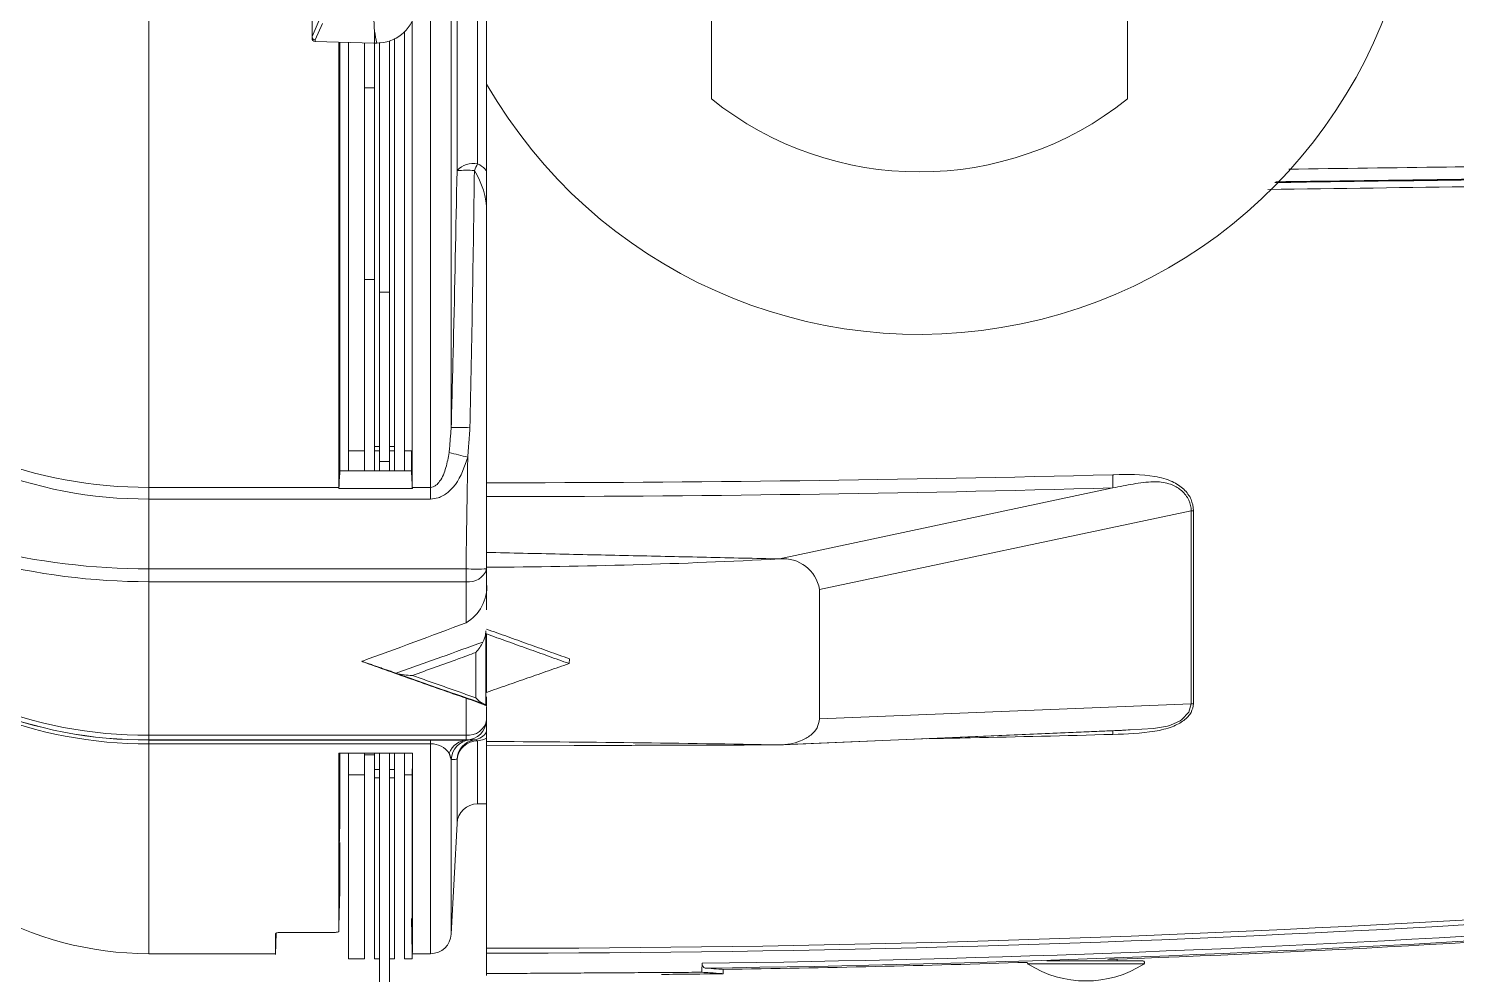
# Model space of a CAD drawing. Extents: x 8 to 113, y 2 to 87.
# Drawn here: x 78.797 to 83.086, y 33.395 to 36.236 of the extents above; entities that cross this region are included whole.
import ezdxf

# ---------------------------------------------------------------- set-up
doc = ezdxf.new("R2010")
doc.units = 0
doc.header["$MEASUREMENT"] = 0
doc.layers.add('OBJECT', color=7, linetype='CONTINUOUS')

msp = doc.modelspace()

# ---------------------------------------------------------------- linework, layer by layer
at = {"layer": 'OBJECT', "linetype": 'Continuous', "lineweight": 15}
for p, q in [((80.8476, 36.0251), (80.8476, 44.9977)), ((82.0976, 36.0251), (82.0976, 44.9977)), ((80.1726, 36.0694), (80.1726, 37.5661)), ((79.1576, 34.8583), (79.1576, 36.7977)), ((80.0662, 36.7977), (80.0662, 35.0379)), ((80.0836, 35.8101), (80.0836, 36.7977)), ((80.1455, 36.7977), (80.1455, 35.83)), ((80.0043, 34.8583), (80.0043, 36.5269)), ((79.6481, 36.3272), (79.6481, 36.2122)), ((79.6697, 36.2612), (79.6481, 36.2121)), ((79.6576, 36.2022), (79.6792, 36.2513)), ((79.9494, 36.2611), (79.9494, 34.9677)), ((79.6481, 36.2122), (79.6481, 36.2121)), ((79.6481, 36.2122), (79.6481, 36.2074)), ((79.6576, 36.1974), (79.6576, 36.2022)), ((79.8356, 36.2282), (79.8356, 36.1927)), ((79.8805, 34.9814), (79.8805, 36.199)), ((79.8954, 34.9814), (79.8954, 36.2066)), ((79.9254, 36.2277), (79.9254, 34.9677)), ((79.6579, 36.1974), (79.8341, 36.1928)), ((79.7289, 34.8583), (79.7289, 36.1955)), ((79.7317, 36.1954), (79.7317, 35.4416)), ((79.7576, 34.9677), (79.7576, 36.1948)), ((79.8056, 34.9677), (79.8056, 36.1935)), ((79.8356, 34.9814), (79.8356, 36.1927)), ((79.8372, 36.1927), (79.8424, 36.1927)), ((79.8505, 34.9814), (79.8505, 36.1939)), ((80.1726, 36.0694), (80.1726, 34.8722)), ((79.8056, 36.0585), (79.8356, 36.0585)), ((79.8056, 35.4829), (79.8356, 35.4829)), ((79.7317, 35.4421), (79.7317, 35.4416)), ((79.7317, 34.9045), (79.7317, 35.4421)), ((79.7317, 35.4421), (79.7317, 35.4421)), ((79.8505, 35.4446), (79.8805, 35.4446)), ((79.7576, 34.9677), (79.8056, 34.9677)), ((79.7576, 34.9677), (79.7576, 34.9077)), ((79.8056, 34.9677), (79.8056, 34.9077)), ((79.8356, 34.9814), (79.8505, 34.9814)), ((79.8356, 34.9677), (79.8356, 34.9814)), ((79.8505, 34.9677), (79.8356, 34.9677)), ((79.8356, 34.9677), (79.8356, 34.9077)), ((79.8505, 34.9814), (79.8505, 34.9677)), ((79.8505, 34.9677), (79.8505, 34.9077)), ((79.8805, 34.9814), (79.8954, 34.9814)), ((79.8805, 34.9677), (79.8805, 34.9814)), ((79.8954, 34.9677), (79.8805, 34.9677)), ((79.8805, 34.9677), (79.8805, 34.9077)), ((79.8954, 34.9814), (79.8954, 34.9677)), ((79.8954, 34.9677), (79.8954, 34.9077)), ((79.9494, 34.9677), (79.9254, 34.9677)), ((79.9254, 34.9077), (79.9254, 34.9677)), ((79.9467, 34.9045), (79.9467, 34.9677)), ((79.9494, 34.8583), (79.9494, 34.9677)), ((79.8505, 34.9363), (79.8805, 34.9363)), ((79.7313, 34.9077), (79.9471, 34.9077)), ((79.7317, 34.9045), (79.7313, 34.8957)), ((79.9471, 34.8957), (79.9467, 34.9045)), ((80.1726, 34.8305), (80.1726, 34.8722)), ((79.1576, 34.8583), (79.7289, 34.8583)), ((79.1576, 34.8232), (79.1576, 34.8583)), ((79.7289, 34.8583), (79.7289, 34.8548)), ((79.7289, 34.8547), (79.7289, 34.8548)), ((79.7289, 34.8547), (79.9495, 34.8547)), ((79.9494, 34.8583), (80.0043, 34.8583)), ((79.9494, 34.8583), (79.9494, 34.8548)), ((79.9494, 34.8548), (79.9495, 34.8547)), ((80.0043, 34.8232), (80.0043, 34.8583)), ((81.0526, 34.6434), (82.0538, 34.8565)), ((79.1576, 34.6134), (79.1576, 34.8232)), ((80.0043, 34.8232), (79.1576, 34.8232)), ((81.1726, 34.5519), (82.289, 34.7875)), ((79.1576, 34.6134), (79.1576, 34.5748)), ((79.1576, 34.6134), (80.1106, 34.6134)), ((80.1106, 34.6134), (80.1106, 34.5748)), ((80.1726, 34.6183), (80.1726, 34.4907)), ((79.1576, 34.1138), (79.1576, 34.5748)), ((80.1106, 34.5748), (79.1576, 34.5748)), ((80.1106, 34.4517), (80.1106, 34.5748)), ((81.1726, 34.163), (81.1726, 34.5519)), ((80.1726, 34.2426), (80.1726, 34.4179)), ((80.4203, 34.3291), (80.4214, 34.3433)), ((80.1106, 34.1138), (80.1106, 34.225)), ((80.1726, 34.2004), (80.1726, 34.0951)), ((81.1726, 34.163), (82.289, 34.2083)), ((79.1576, 34.1138), (80.1106, 34.1138)), ((79.1576, 34.0996), (79.1576, 34.1138)), ((80.1106, 34.0996), (79.1576, 34.0996)), ((79.1576, 34.0996), (79.1576, 34.0995)), ((79.1576, 34.0995), (80.0043, 34.0995)), ((79.1576, 34.0995), (79.1576, 34.0879)), ((80.1158, 34.0995), (80.0043, 34.0995)), ((80.0043, 34.0995), (80.0043, 34.0879)), ((80.1106, 34.0996), (80.1106, 34.1138)), ((80.1455, 34.0967), (80.1455, 33.9077)), ((81.0526, 34.0848), (82.0538, 34.1272)), ((81.0608, 34.0853), (82.1057, 34.1297)), ((80.0043, 34.0879), (79.1576, 34.0879)), ((79.1576, 33.4577), (79.1576, 34.0879)), ((79.9501, 34.06), (79.7283, 34.06)), ((79.7283, 34.0295), (79.7291, 34.06)), ((79.7317, 34.06), (79.7317, 33.8549)), ((79.7576, 34.06), (79.7576, 33.9949)), ((79.8056, 34.06), (79.8056, 33.9949)), ((79.8056, 34.0549), (79.8356, 34.0549)), ((79.8356, 34.06), (79.8356, 34.0112)), ((79.8505, 34.06), (79.8505, 34.0112)), ((79.8805, 34.06), (79.8805, 34.0112)), ((79.8954, 34.06), (79.8954, 34.0112)), ((79.9254, 33.9949), (79.9254, 34.06)), ((80.0043, 33.4577), (80.0043, 34.0879)), ((80.1726, 34.0906), (80.1726, 33.474)), ((80.1726, 34.0824), (80.4354, 34.0827)), ((79.8356, 34.0112), (79.8505, 34.0112)), ((79.8356, 33.986), (79.8356, 34.0112)), ((79.8505, 34.0112), (79.8505, 33.986)), ((79.8805, 34.0112), (79.8954, 34.0112)), ((79.8805, 33.986), (79.8805, 34.0112)), ((79.8954, 34.0112), (79.8954, 33.986)), ((79.9494, 33.9949), (79.9494, 34.0129)), ((80.0662, 34.0407), (80.0662, 33.5165)), ((80.0836, 33.849), (80.0836, 34.0418)), ((79.7576, 33.9949), (79.8056, 33.9949)), ((79.7576, 33.4427), (79.7576, 33.9949)), ((79.8056, 33.4427), (79.8056, 33.9949)), ((79.8505, 33.986), (79.8356, 33.986)), ((79.8356, 33.4427), (79.8356, 33.986)), ((79.8505, 33.4742), (79.8505, 33.986)), ((79.8954, 33.986), (79.8805, 33.986)), ((79.8805, 33.4742), (79.8805, 33.986)), ((79.8954, 33.4427), (79.8954, 33.986)), ((79.9494, 33.9949), (79.9254, 33.9949)), ((79.9254, 33.9949), (79.9254, 33.4427)), ((79.9494, 33.9949), (79.9494, 33.4427)), ((80.1455, 33.9077), (80.1726, 33.9077)), ((79.7287, 33.7365), (79.7317, 33.8513)), ((80.0662, 33.5165), (80.0836, 33.849)), ((79.7287, 33.6793), (79.7317, 33.792)), ((79.7317, 33.7882), (79.7317, 33.648)), ((79.7289, 33.5402), (79.7317, 33.648)), ((79.9467, 33.5635), (79.9494, 33.4597)), ((79.5389, 33.4551), (79.5406, 33.5201)), ((79.7138, 33.5217), (79.554, 33.5217)), ((79.1576, 33.4577), (79.5389, 33.4577)), ((79.8505, 33.2927), (79.8505, 33.4742)), ((79.8805, 33.2927), (79.8805, 33.4742)), ((79.9494, 33.4577), (80.0043, 33.4577)), ((80.1726, 33.398), (80.1726, 33.4594)), ((79.7576, 33.4427), (79.8056, 33.4427)), ((79.8356, 33.4427), (79.8505, 33.4427)), ((79.8805, 33.4427), (79.8954, 33.4427)), ((79.9254, 33.4427), (79.9494, 33.4427)), ((80.8826, 33.3977), (80.8829, 33.4107)), ((81.7987, 33.4268), (82.1464, 33.4268)), ((81.8552, 33.436), (82.1437, 33.436)), ((82.0663, 33.436), (82.0663, 33.4411)), ((80.1726, 33.398), (80.1726, 33.3927)), ((80.8826, 33.3977), (80.8826, 33.3977))]:
    msp.add_line(p, q, dxfattribs=at)
at = {"layer": 'OBJECT', "linetype": 'Continuous', "lineweight": 15, "flags": 128}
msp.add_lwpolyline([(82.1057, 34.13), (82.1755, 34.1339), (82.2176, 34.1414), (82.2262, 34.144), (82.2554, 34.1575), (82.2604, 34.1609), (82.2815, 34.1831), (82.289, 34.2083), (82.289, 34.2083), (82.289, 34.2083)], dxfattribs=at)
at = {"layer": 'OBJECT', "linetype": 'Continuous', "lineweight": 15}
for centre, radius, start, end in [((81.4726, 36.8177), 1.5, 209.9264, 65.3757), ((79.0209, 36.1873), 0.8158, 2.8688, 9.0309), ((79.8424, 36.3127), 0.12, 270.1914, 346.2852), ((79.6581, 36.2122), 0.01, 180.5932, 267.014), ((79.6581, 36.2074), 0.01, 180, 267), ((79.6581, 36.2074), 0.01, 267, 268.5), ((79.8372, 36.3127), 0.12, 268.5, 269.2499), ((79.8372, 36.3127), 0.12, 269.2499, 270), ((79.8424, 36.3127), 0.12, 270, 270.1914), ((81.4726, 36.8057), 1, 231.3178, 308.6822), ((80.1328, 35.7635), 0.0677, 79.1406, 136.5666), ((80.4984, 35.6452), 0.3983, 152.3501, 155.5351), ((80.1106, 34.9481), 0.8624, 88.3241, 91.7919), ((-16.8642, 37.0819), 97.0083, 358.792356, 359.248849), ((79.9344, 35.683), 0.2382, 0.7481, 32.2628), ((80.0845, 34.1027), 0.9354, 87.6694, 91.125), ((79.6536, 33.2303), 1.7795, 74.9448, 76.7964), ((79.1496, 36.1213), 1.2981, 247.7347, 270.354), ((79.151, 36.1947), 1.3364, 248.6387, 270.2823), ((80.1865, 107.2933), 72.4211, 269.988964, 271.476937), ((79.5782, 34.8586), 0.1507, 358.5132, 359.8661), ((80.1001, 34.8586), 0.1507, 180.1339, 181.4872), ((80.1526, 104.2397), 69.4092, 270.01647, 271.569648), ((82.2986, 34.6913), 0.0967, 91.4822, 95.6704), ((79.1602, 36.7249), 2.1115, 256.2817, 269.9313), ((79.1581, 36.5716), 1.9967, 255.4501, 269.986), ((80.1409, 35.5439), 0.931, 268.1341, 271.9491), ((80.1194, 34.6297), 0.0556, 260.8363, 342.9669), ((80.0826, 53.2112), 18.5931, 270.27714, 272.99026), ((81.0633, 34.5331), 0.1108, 9.7951, 95.5804), ((80.0489, 34.5593), 0.1241, 299.8292, 4.4162), ((71.984, 55.9166), 22.9518, 289.90337, 290.73665), ((80.0002, 34.4801), 0.183, 319.938, 331.842), ((79.9484, 34.4658), 0.1724, 253.8127, 270.3467), ((79.8555, 33.4474), 0.8184, 67.2104, 71.8431), ((80.1978, 34.2751), 0.0756, 220.4491, 241.3976), ((79.1517, 35.448), 1.3342, 248.1091, 270.256), ((79.15, 35.4104), 1.3109, 247.9379, 270.3329), ((79.1499, 35.4099), 1.3103, 247.9323, 270.336), ((79.1516, 35.3928), 1.3049, 248.0807, 270.2642), ((82.2986, 34.1333), 0.0755, 91.883, 97.252), ((80.1167, 34.1703), 0.0568, 263.8516, 349.9202), ((80.1106, 34.1616), 0.062, 270.0043, 358.8483), ((80.1164, 34.0395), 0.0599, 90.5706, 160.0611), ((80.1281, 34.0379), 0.062, 95.1283, 177.4892), ((80.1455, 34.0387), 0.062, 99.0484, 177.2006), ((80.1437, 34.0364), 0.0603, 88.2797, 174.8879), ((80.1091, 35.0465), 0.9469, 270.8165, 271.616), ((80.1305, 34.1481), 0.0484, 276.2308, 330.2359), ((80.1369, 34.0872), 0.0128, 47.8809, 95.1675), ((81.9753, 36.0584), 1.9327, 272.3257, 273.8669), ((80.006, 34.0216), 0.0663, 35.3431, 91.4724), ((79.8682, -29.179), 63.2748, 88.927453, 89.72436), ((80.1455, 33.8457), 0.062, 90, 177), ((80.1807, 83.948), 50.474, 269.99078, 276.68859), ((80.1807, 83.9464), 50.487, 269.99074, 276.68876), ((80.1795, 83.9253), 50.5004, 270.7262, 276.68441), ((80.1797, 83.9225), 50.5122, 270.737, 276.68464), ((80.1726, 84.0657), 50.66, 272.14123, 276.67316), ((79.1576, 34.4577), 1, 240, 270), ((79.551, 33.497), 0.0249, 83.0795, 118.9575), ((80.0043, 33.5197), 0.062, 270, 357), ((80.8333, 33.4277), 0.0138, 174.7866, 253.5022), ((80.1726, 84.0657), 50.66, 270.80341, 271.83692), ((81.8014, 33.431), 0.005, 170.9719, 237.4319), ((81.9726, 33.6989), 0.323, 237.4319, 302.5681), ((82.1437, 33.431), 0.005, 302.5681, 90), ((80.1726, 84.0527), 50.66, 270.59378, 270.80303)]:
    msp.add_arc(centre, radius, start, end, dxfattribs=at)
msp.add_ellipse((77.7731, 35.6993), major_axis=(0, 2.3412), ratio=0.904333, start_param=4.924724, end_param=4.940236, dxfattribs=at)
for points, knots in [([(82.5817, 35.8139), (82.7397, 35.816), (83.1774, 35.822), (83.9936, 35.8326), (85.0298, 35.8458), (85.7844, 35.8549), (86.1618, 35.8595)], [0, 0, 0, 0, 0.132035, 0.36584, 0.68292, 1, 1, 1, 1]), ([(80.1455, 35.83), (80.1538, 35.8254), (80.1646, 35.8192), (80.171, 35.8094), (80.1726, 35.807)], [0, 0, 0, 0, 0.762462, 1, 1, 1, 1]), ([(82.5405, 35.7736), (82.5722, 35.7741), (82.9853, 35.7798), (83.7794, 35.7902), (84.9224, 35.805), (85.6824, 35.8144), (86.0626, 35.8192)], [0, 0, 0, 0, 0.026902, 0.350828, 0.675318, 1, 1, 1, 1]), ([(86.1563, 35.8227), (85.7695, 35.8179), (84.9957, 35.8083), (83.8304, 35.7933), (83.0125, 35.7825), (82.5828, 35.7766), (82.5429, 35.776)], [0, 0, 0, 0, 0.322027, 0.644246, 0.96704, 1, 1, 1, 1]), ([(80.0662, 35.0379), (80.0684, 35.1206), (80.0753, 35.3779), (80.0803, 35.6353), (80.0836, 35.8101)], [0, 0, 0, 0, 0.321064, 1, 1, 1, 1]), ([(86.0595, 35.7993), (86.0397, 35.799), (85.9404, 35.7978), (85.5232, 35.7925), (84.8501, 35.7839), (83.9799, 35.7726), (83.2174, 35.7625), (82.7302, 35.7559), (82.5194, 35.7531)], [0, 0, 0, 0, 0.016887, 0.084436, 0.354644, 0.588214, 0.821784, 1, 1, 1, 1]), ([(80.0043, 34.8583), (80.0069, 34.8586), (80.0128, 34.8593), (80.0227, 34.8655), (80.0383, 34.8838), (80.0516, 34.9179), (80.0572, 34.9477), (80.06, 34.9627)], [0, 0, 0, 0, 0.061062, 0.137018, 0.266871, 0.630194, 1, 1, 1, 1]), ([(80.1158, 34.9487), (80.106, 34.9199), (80.0927, 34.8804), (80.0569, 34.8419), (80.0306, 34.8258), (80.0119, 34.824), (80.0043, 34.8232)], [0, 0, 0, 0, 0.50075, 0.686143, 0.873077, 1, 1, 1, 1]), ([(82.0531, 34.8962), (82.0544, 34.8962), (82.0967, 34.8973), (82.1585, 34.8981), (82.2306, 34.8793), (82.2682, 34.8542), (82.2912, 34.8229), (82.2945, 34.7996), (82.2961, 34.788)], [0, 0, 0, 0, 0.01186, 0.400275, 0.577865, 0.721206, 0.860697, 1, 1, 1, 1]), ([(82.0531, 34.8962), (82.0532, 34.8901), (82.0533, 34.8778), (82.0537, 34.8636), (82.0539, 34.8565)], [0, 0, 0, 0, 0.5, 1, 1, 1, 1]), ([(82.289, 34.7875), (82.289, 34.7875), (82.2892, 34.7985), (82.2838, 34.8206), (82.2633, 34.8483), (82.2409, 34.862), (82.2147, 34.8721), (82.1951, 34.8751), (82.1573, 34.8747), (82.1142, 34.8691), (82.074, 34.8605), (82.0538, 34.8565), (82.0538, 34.8565)], [0, 0, 0, 0, 0.000008, 0.138314, 0.276605, 0.396733, 0.417142, 0.570177, 0.591105, 0.795128, 0.999992, 1, 1, 1, 1]), ([(80.1726, 34.8305), (80.1726, 34.7992), (80.1726, 34.7433), (80.1726, 34.6874), (80.1726, 34.6628)], [0, 0, 0, 0, 0.56, 1, 1, 1, 1]), ([(82.289, 34.2083), (82.289, 34.2083), (82.2891, 34.2919), (82.289, 34.428), (82.289, 34.6274), (82.289, 34.7333), (82.289, 34.7875), (82.289, 34.7875)], [0, 0, 0, 0, 0.000003, 0.497705, 0.748853, 0.999997, 1, 1, 1, 1]), ([(82.2961, 34.788), (82.2961, 34.7345), (82.2962, 34.6277), (82.2962, 34.4278), (82.2961, 34.2963), (82.2961, 34.2089)], [0, 0, 0, 0, 0.251148, 0.502295, 1, 1, 1, 1]), ([(80.1726, 34.6183), (80.1726, 34.6251), (80.1726, 34.6386), (80.1726, 34.6547), (80.1726, 34.6628)], [0, 0, 0, 0, 0.49976, 1, 1, 1, 1]), ([(80.1615, 34.3938), (80.1646, 34.4012), (80.1693, 34.4121), (80.1699, 34.4239), (80.1702, 34.4276)], [0, 0, 0, 0, 0.681914, 1, 1, 1, 1]), ([(80.1702, 34.4276), (80.1702, 34.3959), (80.1703, 34.3191), (80.1703, 34.2473), (80.1704, 34.2052)], [0, 0, 0, 0, 0.413968, 1, 1, 1, 1]), ([(79.9004, 34.3002), (79.9453, 34.316), (80.0323, 34.3468), (80.1193, 34.3785), (80.1615, 34.3938)], [0, 0, 0, 0, 0.515589, 1, 1, 1, 1]), ([(80.1402, 34.3624), (80.1224, 34.3558), (80.0588, 34.3326), (79.9952, 34.3098), (79.9495, 34.2934)], [0, 0, 0, 0, 0.280814, 1, 1, 1, 1]), ([(80.1106, 34.225), (80.0584, 34.2432), (79.9541, 34.2794), (79.8497, 34.317), (79.7976, 34.3358)], [0, 0, 0, 0, 0.499973, 1, 1, 1, 1]), ([(80.1617, 34.2088), (80.1195, 34.2234), (80.0324, 34.2534), (79.9453, 34.2843), (79.9004, 34.3002)], [0, 0, 0, 0, 0.484285, 1, 1, 1, 1]), ([(80.1704, 34.2052), (80.1696, 34.2057), (80.1684, 34.2063), (80.1633, 34.2082), (80.1617, 34.2088)], [0, 0, 0, 0, 0.677957, 1, 1, 1, 1]), ([(82.2961, 34.2089), (82.2945, 34.1998), (82.2912, 34.1817), (82.2681, 34.1572), (82.2306, 34.1368), (82.1571, 34.1195), (82.0957, 34.1176), (82.0531, 34.1163)], [0, 0, 0, 0, 0.13867, 0.277419, 0.423115, 0.599885, 1, 1, 1, 1]), ([(81.0526, 34.0848), (81.0564, 34.0849), (81.0663, 34.0852), (81.0881, 34.088), (81.118, 34.0961), (81.1472, 34.1132), (81.1679, 34.1363), (81.171, 34.1539), (81.1726, 34.163)], [0, 0, 0, 0, 0.061294, 0.157978, 0.353027, 0.568967, 0.775602, 1, 1, 1, 1]), ([(80.1726, 34.105), (80.17, 34.1036), (80.163, 34.1), (80.1523, 34.098), (80.1455, 34.0967)], [0, 0, 0, 0, 0.372712, 1, 1, 1, 1]), ([(82.0531, 34.1163), (81.9108, 34.1126), (81.7249, 34.1078), (81.5389, 34.1043), (81.4952, 34.1035)], [0, 0, 0, 0, 0.765326, 1, 1, 1, 1]), ([(82.0531, 34.1163), (82.0532, 34.1199), (82.0533, 34.127), (82.0537, 34.1272), (82.0539, 34.1272)], [0, 0, 0, 0, 0.499999, 1, 1, 1, 1]), ([(79.7283, 34.06), (79.7283, 34.0592), (79.7283, 34.0558), (79.7283, 34.05), (79.7283, 34.043), (79.7283, 34.0365), (79.7283, 34.0321), (79.7283, 34.0298), (79.7283, 34.0295)], [0, 0, 0, 0, 0.082233, 0.32633, 0.57043, 0.769353, 0.968275, 1, 1, 1, 1]), ([(79.9501, 34.06), (79.9501, 34.0586), (79.95, 34.004), (79.9499, 33.903), (79.9497, 33.7723), (79.9496, 33.6622), (79.9495, 33.575), (79.9495, 33.5111), (79.9494, 33.4723), (79.9494, 33.4554), (79.9494, 33.4591), (79.9494, 33.4597)], [0, 0, 0, 0, 0.003726, 0.140442, 0.277158, 0.417846, 0.558534, 0.69525, 0.831966, 0.972654, 1, 1, 1, 1]), ([(80.1726, 34.0835), (80.1726, 34.0836), (80.1726, 34.0839), (80.1726, 34.0904), (80.1726, 34.0951)], [0, 0, 0, 0, 0.266679, 1, 1, 1, 1]), ([(79.7283, 34.0295), (79.7284, 34.0013), (79.7284, 33.9448), (79.7286, 33.8429), (79.7286, 33.7788), (79.7287, 33.7365)], [0, 0, 0, 0, 0.25383, 0.507659, 1, 1, 1, 1]), ([(80.0836, 34.0418), (80.082, 34.0416), (80.0772, 34.0413), (80.0706, 34.0409), (80.0662, 34.0407)], [0, 0, 0, 0, 0.33844, 1, 1, 1, 1]), ([(79.7317, 33.8513), (79.7317, 33.8519), (79.7317, 33.8531), (79.7317, 33.8543), (79.7317, 33.8549)], [0, 0, 0, 0, 0.500008, 1, 1, 1, 1]), ([(79.7287, 33.7365), (79.7287, 33.7315), (79.7287, 33.7214), (79.7287, 33.7021), (79.7287, 33.6884), (79.7287, 33.6793)], [0, 0, 0, 0, 0.251493, 0.502986, 1, 1, 1, 1]), ([(79.7287, 33.6793), (79.7287, 33.6653), (79.7288, 33.6373), (79.7288, 33.5881), (79.7288, 33.5593), (79.7289, 33.5402)], [0, 0, 0, 0, 0.251571, 0.503142, 1, 1, 1, 1]), ([(79.7289, 33.5402), (79.7289, 33.5385), (79.7289, 33.5352), (79.7289, 33.53), (79.7289, 33.5266), (79.7289, 33.5248)], [0, 0, 0, 0, 0.312019, 0.624039, 1, 1, 1, 1]), ([(79.5389, 33.4614), (79.5389, 33.4619), (79.5389, 33.463), (79.5389, 33.4988), (79.5389, 33.5188)], [0, 0, 0, 0, 0.440292, 1, 1, 1, 1]), ([(79.7138, 33.5217), (79.7155, 33.5218), (79.7188, 33.5218), (79.7233, 33.5223), (79.7267, 33.5231), (79.7286, 33.5239), (79.7288, 33.5245), (79.7289, 33.5248)], [0, 0, 0, 0, 0.210616, 0.421164, 0.633531, 0.848977, 1, 1, 1, 1]), ([(80.1726, 33.4594), (80.1726, 33.4611), (80.1726, 33.4645), (80.1726, 33.4689), (80.1726, 33.4722), (80.1726, 33.4737), (80.1726, 33.474), (80.1726, 33.474)], [0, 0, 0, 0, 0.227365, 0.454729, 0.682094, 0.90946, 1, 1, 1, 1]), ([(80.8829, 33.4107), (80.8788, 33.4111), (80.872, 33.4116), (80.8417, 33.4136), (80.8294, 33.4145)], [0, 0, 0, 0, 0.593206, 1, 1, 1, 1]), ([(82.0389, 33.4408), (82.0455, 33.4409), (82.0587, 33.4411), (82.067, 33.4411), (82.0657, 33.4411), (82.0654, 33.4411)], [0, 0, 0, 0, 0.42818, 0.856359, 1, 1, 1, 1]), ([(80.8826, 33.3977), (80.8785, 33.398), (80.871, 33.3987), (80.8355, 33.401), (80.8192, 33.402)], [0, 0, 0, 0, 0.540093, 1, 1, 1, 1])]:
    msp.add_open_spline(points, degree=3, knots=knots, dxfattribs=at)
for points in [[(80.06, 34.9627), (80.0662, 35.0379)], [(80.1226, 35.0373), (80.1158, 34.9487)], [(80.1106, 34.6134), (80.1158, 34.9487)], [(79.7313, 34.9077), (79.7289, 34.8548)], [(79.9494, 34.8548), (79.9471, 34.9077)], [(79.7289, 34.8583), (79.7289, 34.8548)], [(79.9494, 34.8548), (79.9494, 34.8583)], [(82.0538, 34.8565), (82.0539, 34.8565)], [(80.1726, 34.6628), (81.0526, 34.6434)], [(80.4214, 34.3433), (80.1726, 34.4324)], [(80.1726, 34.4179), (80.4203, 34.3291)], [(80.1403, 34.2261), (80.1402, 34.3624)], [(79.7976, 34.3358), (79.9004, 34.3002)], [(80.4203, 34.3291), (80.1726, 34.2426)], [(79.9495, 34.2934), (80.1403, 34.2261)], [(80.1726, 34.2289), (80.1726, 34.2019)], [(80.1158, 34.0995), (80.1106, 34.0996)], [(80.1158, 34.0995), (80.1226, 34.0997)], [(82.0391, 34.1269), (82.0539, 34.1272)], [(80.0662, 34.0407), (80.06, 34.06)], [(81.0526, 34.0848), (80.4356, 34.083)], [(80.8192, 33.402), (80.8196, 33.4289)], [(80.8829, 33.4107), (80.8826, 33.3977)], [(80.1726, 33.398), (80.8192, 33.402)]]:
    msp.add_open_spline(points, degree=1, dxfattribs=at)

doc.saveas('drawing.dxf')
